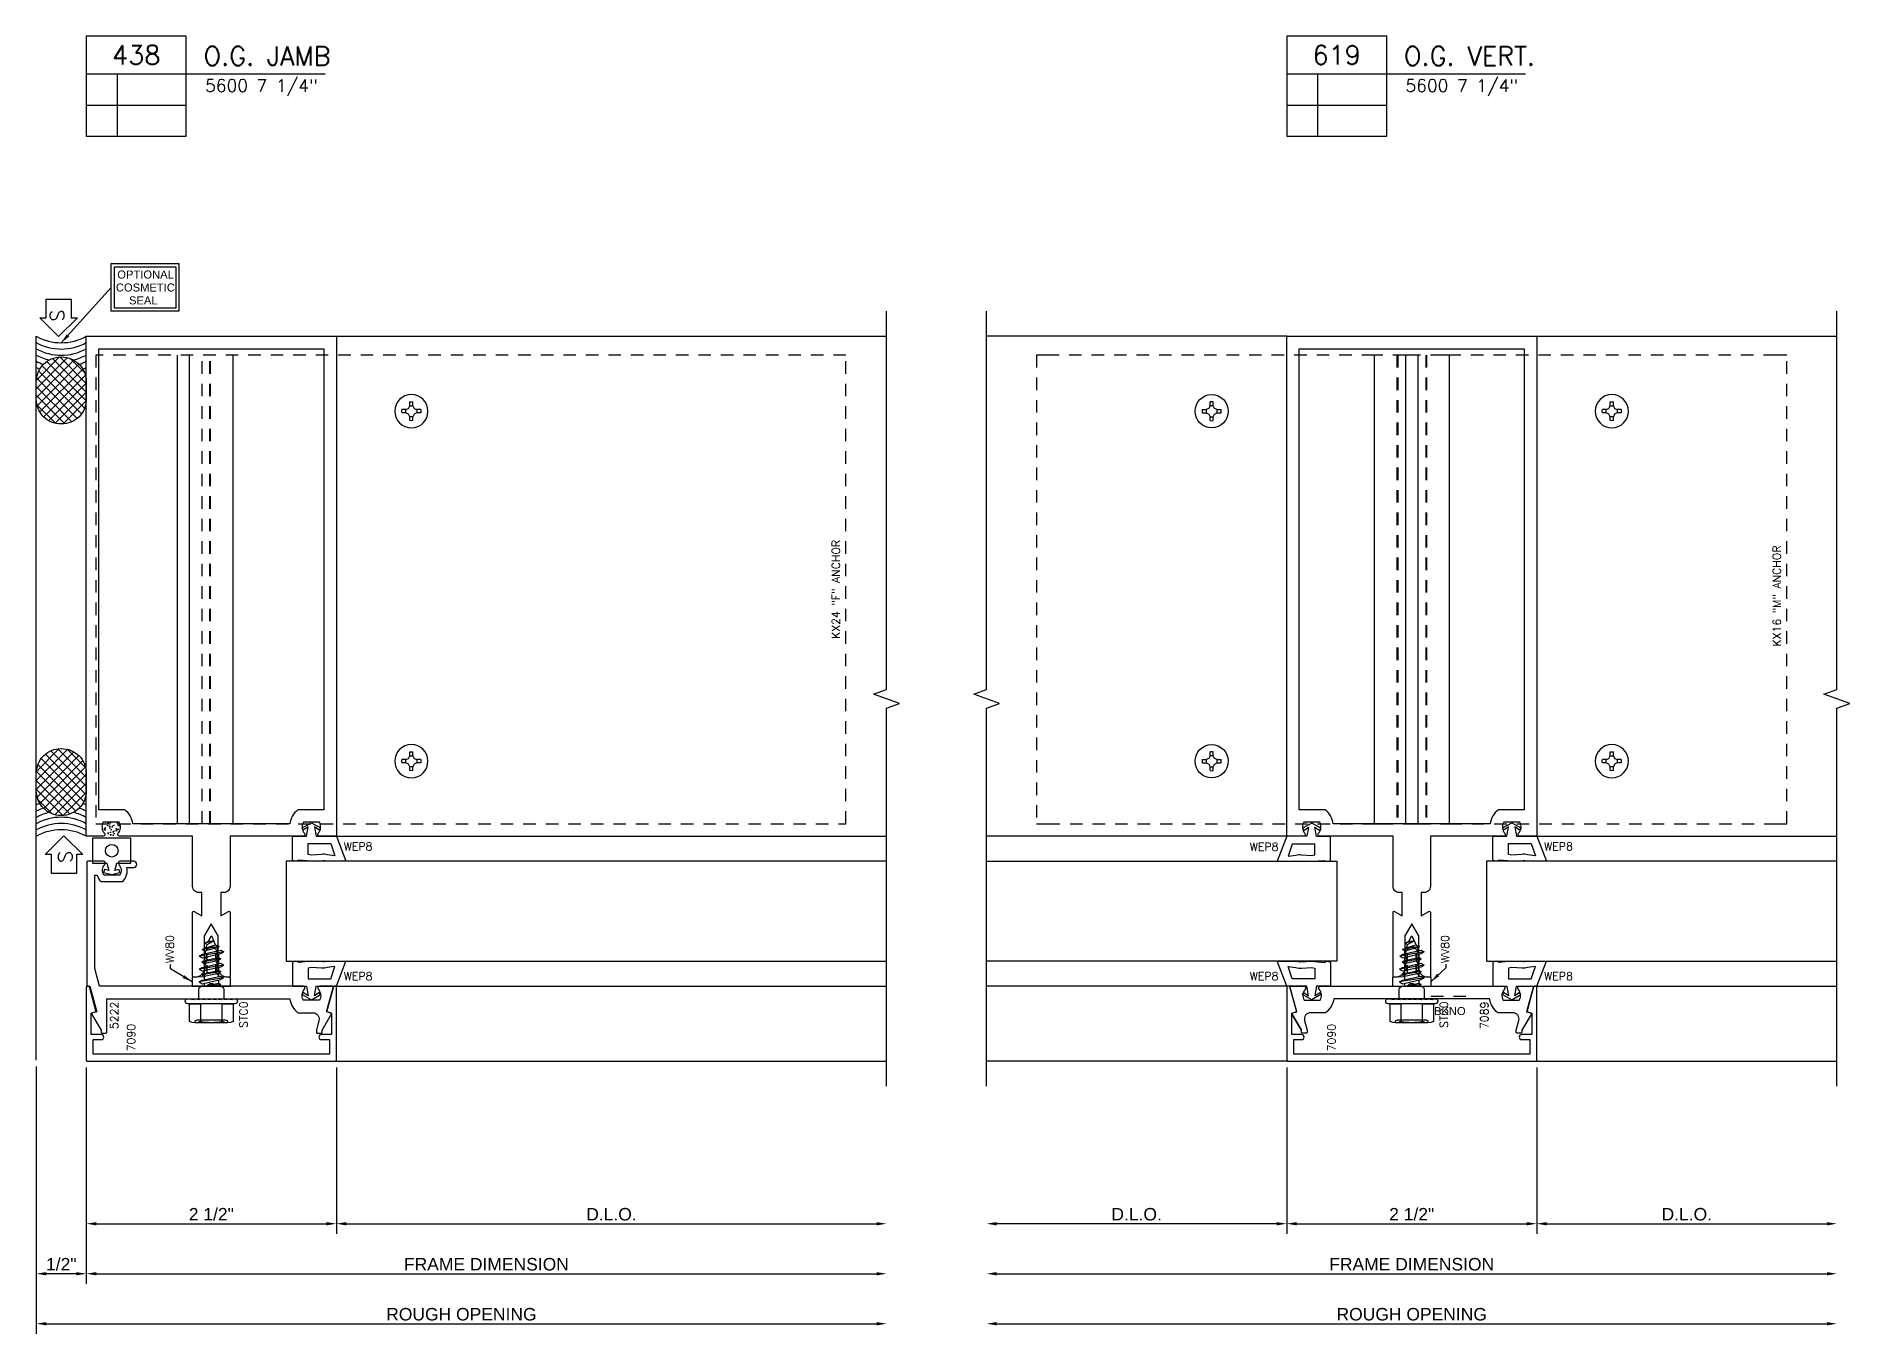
# Model space of a CAD drawing. Header units: inches. Extents: x -1 to 102, y -34 to 13.
# Drawn here: x 57.87 to 76, y 0.45 to 13.43 of the extents above; entities that cross this region are included whole.
import ezdxf
from ezdxf.enums import TextEntityAlignment as Align

# ---------------------------------------------------------------- set-up
doc = ezdxf.new("R2010")
doc.units = ezdxf.units.IN
doc.header["$LTSCALE"] = 0.5
doc.header["$MEASUREMENT"] = 0
doc.linetypes.add('HIDDEN', pattern=[0.375, 0.25, -0.125])
for name, color, linetype in [('EFCO_0', 7, 'Continuous'), ('EFCO_Die_Text', 6, 'Continuous'), ('EFCO_SD TEXT', 7, 'Continuous'), ('ZE-ANNO-LINE-HIDD', 2, 'HIDDEN'), ('ZE-ANNO-TEXT', 3, 'Continuous'), ('ZE-ANNO-TEXT-FSNR', 1, 'Continuous'), ('ZE-ANNO-TEXT-WSTP', 1, 'Continuous'), ('ZE-ANNO-TEXT-XTRU', 6, 'Continuous'), ('ZE-GLAZ-FSNR', 3, 'Continuous'), ('ZE-GLAZ-WSTP', 3, 'Continuous'), ('ZE-GLAZ-XTRU', 7, 'Continuous')]:
    doc.layers.add(name, color=color, linetype=linetype)
doc.styles.add('EFCO', font='arial.ttf')
doc.styles.add('ROMANS', font='romans.shx')
doc.styles.add('simplex', font='simplex.shx')
doc.dimstyles.new('STD1', dxfattribs={"dimtxt": 0.125, "dimasz": 0.1, "dimexe": 0.1, "dimexo": 0.0625, "dimgap": 0.03, "dimtad": 1, "dimdec": 5, "dimzin": 4, "dimdsep": 46, "dimlunit": 4, "dimtxsty": 'EFCO', "dimcen": 0.09, "dimclrd": 1, "dimclre": 1, "dimclrt": 3, "dimazin": 0, "dimtfac": 1, "dimtdec": 5, "dimtmove": 0, "dimatfit": 3, "dimfxl": 1, "dimfrac": 2, "dimtolj": 1, "dimtzin": 0, "dimarcsym": 0})

# ---------------------------------------------------------------- blocks, each defined once
blk = doc.blocks.new('kx16')
at = {"layer": 'ZE-ANNO-LINE-HIDD'}
for p, q in [((3.601, 4.687), (3.601, 0)), ((3.61, 4.687), (3.61, 0)), ((3.89, 4.687), (3.89, 0)), ((3.899, 4.687), (3.899, 0))]:
    blk.add_line(p, q, dxfattribs=at)
blk.add_lwpolyline([(0, 4.687), (0, 0), (0.109, 0), (3.375, 0), (3.438, 0), (3.687, 0), (3.812, 0), (4.062, 0), (4.125, 0), (7.391, 0), (7.5, 0), (7.5, 4.687), (7.391, 4.687), (4.125, 4.687), (4.062, 4.687), (3.812, 4.687), (3.687, 4.687), (3.438, 4.687), (3.375, 4.687), (0.109, 4.687)], close=True, dxfattribs=at)
at = {"layer": 'ZE-GLAZ-XTRU'}
for p, q in [((3.375, 4.687), (3.375, 0)), ((3.687, 4.687), (3.687, 0)), ((3.812, 4.687), (3.812, 0)), ((4.125, 4.687), (4.125, 0))]:
    blk.add_line(p, q, dxfattribs=at)
at = {"layer": 'ZE-ANNO-TEXT-XTRU', "ltscale": 0.5, "style": 'ROMANS', "flags": 12}
blk.add_attdef('DIENO', text='', height=0.08, rotation=90.1, dxfattribs=at).set_placement((7.4, 2.277), align=Align.MIDDLE_CENTER)
blk = doc.blocks.new('7239')
at = {"layer": 'ZE-GLAZ-XTRU', "ltscale": 0.5}
for points in [[(1.063, -0.511), (1.063, -0.01), (0.332, -0.01, -0.652555), (0.319, 0.02, 0.329088), (0.33, 0.13), (0.17, 0.13, 0.329088), (0.181, 0.02, -0.652555), (0.168, -0.01), (0.01, -0.01, -0.414214), (0, 0), (0, 4.99), (2.5, 4.99), (2.5, 0, -0.414214), (2.49, -0.01), (2.332, -0.01, -0.652555), (2.319, 0.02, 0.329088), (2.33, 0.13), (2.17, 0.13, 0.329088), (2.181, 0.02, -0.652555), (2.168, -0.01), (1.437, -0.01), (1.437, -0.511, -0.414214), (1.375, -0.573), (1.344, -0.573), (1.344, -0.806), (1.422, -0.761, -0.57735), (1.437, -0.77), (1.437, -1.41, -0.414214), (1.427, -1.42), (1.413, -1.42, -0.414214), (1.32, -1.327), (1.32, -1.006), (1.25, -0.885), (1.18, -1.006), (1.18, -1.327, -0.414214), (1.087, -1.42), (1.073, -1.42, -0.414214), (1.063, -1.41), (1.063, -0.77, -0.57735), (1.078, -0.761), (1.156, -0.806), (1.156, -0.573), (1.125, -0.573, -0.414214)], [(2.375, 4.865), (2.375, 0.255), (2.116, 0.255, 0.192798), (2.034, 0.115), (0.466, 0.115, 0.192798), (0.384, 0.255), (0.125, 0.255), (0.125, 4.865)]]:
    blk.add_lwpolyline(points, format="xyb", close=True, dxfattribs=at)
at = {"layer": 'ZE-ANNO-TEXT-XTRU', "ltscale": 0.5, "style": 'EFCO', "flags": 8}
blk.add_attdef('DIENO', text='', height=0.08, rotation=90, dxfattribs=at).set_placement((1.254, -0.276), align=Align.MIDDLE_CENTER)
blk = doc.blocks.new('stk4hd')
at = {"layer": 'ZE-GLAZ-FSNR'}
for p, q in [((-0.094, 0.016), (-0.055, 0.016)), ((-0.028, 0.028), (-0.055, 0.016)), ((-0.055, 0.016), (-0.055, -0.016)), ((-0.016, 0.055), (-0.028, 0.028)), ((-0.016, 0.055), (-0.016, 0.094)), ((0.016, 0.055), (-0.016, 0.055)), ((0.016, 0.055), (0.016, 0.094)), ((0.028, 0.028), (0.016, 0.055)), ((0.055, 0.016), (0.028, 0.028)), ((0.055, -0.016), (0.055, 0.016)), ((0.055, 0.016), (0.094, 0.016)), ((-0.094, -0.016), (-0.055, -0.016)), ((-0.055, -0.016), (-0.028, -0.028)), ((-0.028, -0.028), (-0.016, -0.055)), ((-0.016, -0.094), (-0.016, -0.055)), ((-0.016, -0.055), (0.016, -0.055)), ((0.016, -0.055), (0.028, -0.028)), ((0.016, -0.094), (0.016, -0.055)), ((0.028, -0.028), (0.055, -0.016)), ((0.055, -0.016), (0.094, -0.016))]:
    blk.add_line(p, q, dxfattribs=at)
blk.add_circle((0, 0), 0.166, dxfattribs=at)
for start, end in [(170.3794, 189.6206), (80.3794, 99.6206), (350.3794, 9.6206), (260.3794, 279.6206)]:
    blk.add_arc((0, 0), 0.0951, start, end, dxfattribs=at)
at = {"layer": 'ZE-ANNO-TEXT-FSNR', "style": 'EFCO', "flags": 9}
blk.add_attdef('FSTN#', text='', height=0.08, dxfattribs=at).set_placement((0, 0.266), align=Align.MIDDLE_CENTER)
blk = doc.blocks.new('7089')
at = {"layer": 'EFCO_0', "color": 5, "linetype": 'Continuous', "ltscale": 0.5}
blk.add_lwpolyline([(-1.194, -0.281, -0.493145), (-1.188, -0.266), (-1.149, -0.256), (-1.215, -0.013, -0.493145), (-1.205, 0), (-1.077, 0, -0.652555), (-1.064, -0.03, 0.329088), (-1.075, -0.14), (-0.915, -0.14, 0.329088), (-0.926, -0.03, -0.652555), (-0.913, 0), (0.913, 0, -0.652555), (0.926, -0.03, 0.329088), (0.915, -0.14), (1.075, -0.14, 0.329088), (1.064, -0.03, -0.652555), (1.077, 0), (1.205, 0, -0.493145), (1.215, -0.013), (1.149, -0.256), (1.188, -0.266, -0.493145), (1.194, -0.281), (1.102, -0.439), (1.102, -0.459, -0.414214), (1.092, -0.469), (1.055, -0.469, -0.414214), (1.045, -0.459), (1.045, -0.439), (1.071, -0.343, 0.493145), (1.011, -0.265), (0.861, -0.265, -0.192798), (0.779, -0.125), (-0.779, -0.125, -0.192798), (-0.861, -0.265), (-1.011, -0.265, 0.493145), (-1.071, -0.343), (-1.045, -0.439), (-1.045, -0.459, -0.414214), (-1.055, -0.469), (-1.092, -0.469, -0.414214), (-1.102, -0.459), (-1.102, -0.439), (-1.194, -0.281), (-1.102, -0.439)], format="xyb", dxfattribs=at)
at = {"layer": 'EFCO_SD TEXT', "color": 1, "linetype": 'Continuous', "style": 'simplex'}
blk.add_text('7089', height=0.08, rotation=90, dxfattribs=at).set_placement((0.766, -0.428))
blk = doc.blocks.new('7090MD')
at = {"layer": 'EFCO_0', "color": 5, "linetype": 'Continuous', "ltscale": 0.5}
blk.add_lwpolyline([(2.42, 0.07), (0.06, 0.07), (0.06, 0.217), (0.14, 0.217, 1), (0.14, 0.267), (0.04, 0.267), (0.04, 0.482), (0.08, 0.493, 0.414183), (0.087, 0.505), (0.023, 0.743, 0.339483), (0.013, 0.75), (0, 0.75, 0.414214), (-0.01, 0.74), (-0.01, 0.01, 0.414214), (0, 0), (2.48, 0, 0.414214), (2.49, 0.01), (2.49, 0.74, 0.414214), (2.48, 0.75), (2.467, 0.75, 0.339483), (2.457, 0.743), (2.393, 0.505, 0.414183), (2.4, 0.493), (2.44, 0.482), (2.44, 0.267), (2.34, 0.267, 1), (2.34, 0.217), (2.42, 0.217)], format="xyb", close=True, dxfattribs=at)
at = {"layer": 'EFCO_SD TEXT', "color": 1, "linetype": 'Continuous', "ltscale": 0.5, "style": 'simplex'}
blk.add_text('7090', height=0.08, rotation=90, dxfattribs=at).set_placement((0.478, 0.099))
blk = doc.blocks.new('STC0S')
at = {"layer": 'ZE-GLAZ-FSNR'}
for p, q in [((-0.168, 0.24), (-0.168, 0.24)), ((-0.162, 0.24), (0.162, 0.24)), ((0.168, 0.24), (0.168, 0.24)), ((-0.095, -0.143), (0.011, -0.125)), ((-0.071, -0.129), (-0.095, -0.143)), ((-0.071, -0.156), (-0.095, -0.143)), ((-0.071, -0.129), (-0.071, -0.125)), ((-0.053, -0.125), (-0.071, -0.129)), ((0.07, -0.125), (-0.071, -0.156)), ((-0.071, -0.186), (-0.071, -0.156)), ((0.072, -0.155), (0.072, -0.125)), ((-0.071, -0.256), (-0.071, -0.222)), ((-0.071, -0.315), (-0.071, -0.283)), ((-0.071, -0.383), (-0.071, -0.35)), ((0.072, -0.224), (0.072, -0.19)), ((0.072, -0.283), (0.072, -0.252)), ((0.072, -0.351), (0.072, -0.318)), ((-0.071, -0.445), (-0.071, -0.41)), ((-0.055, -0.511), (-0.069, -0.48)), ((0.042, -0.543), (0.057, -0.51)), ((0.07, -0.48), (0.072, -0.474)), ((0.072, -0.413), (0.072, -0.379)), ((0.072, -0.474), (0.072, -0.448))]:
    blk.add_line(p, q, dxfattribs=at)
for points in [[(-0.108, 0.227), (-0.108, 0.05), (-0.217, 0.05), (-0.217, 0.227, -0.23094), (-0.108, 0.227, -0.057544), (0, 0.24)], [(-0.168, 0.24, 0.414214), (-0.143, 0.215), (0.108, 0.215)], [(0, 0.24, -0.057544), (0.108, 0.227, -0.23094), (0.217, 0.227), (0.217, 0.05), (0.108, 0.05), (0.108, 0.227)], [(0.108, 0.215), (0.143, 0.215, 0.414214), (0.168, 0.24, 0.414214)]]:
    blk.add_lwpolyline(points, format="xyb", dxfattribs=at)
at = {"layer": 'ZE-GLAZ-FSNR', "flags": 128}
blk.add_lwpolyline([(-0.048, 0.009), (-0.048, 0), (-0.102, 0.009), (-0.102, 0), (-0.157, 0.009), (-0.157, 0), (-0.211, 0.009), (-0.211, 0), (-0.235, 0, -0.414214), (-0.26, 0.025), (-0.26, 0.025, -0.414214), (-0.235, 0.05), (0.235, 0.05, -0.414214), (0.26, 0.025), (0.26, 0.025, -0.414214), (0.235, 0), (0.225, 0), (0.171, 0.009), (0.171, 0), (0.116, 0.009), (0.116, 0), (0.061, 0.009), (0.061, 0), (0.007, 0.009), (0.007, 0)], format="xyb", close=True, dxfattribs=at)
for points in [[(0.125, 0.007), (0.125, -0.094, -0.414214), (0.094, -0.125), (-0.094, -0.125, -0.414214), (-0.125, -0.094), (-0.125, 0.004)], [(-0.043, -0.538), (-0.008, -0.62, 0.665055), (0.009, -0.619), (0.028, -0.575)]]:
    blk.add_lwpolyline(points, format="xyb", dxfattribs=at)
for points in [[(0.123, -0.168), (0.092, -0.185), (-0.092, -0.226), (-0.123, -0.209), (0.123, -0.168), (0.092, -0.15), (-0.092, -0.191), (-0.123, -0.209)], [(0.121, -0.296), (0.091, -0.314), (-0.094, -0.355), (-0.124, -0.337), (0.121, -0.296), (0.091, -0.279), (-0.094, -0.319), (-0.124, -0.337)], [(0.094, -0.367), (0.071, -0.381), (-0.073, -0.413), (-0.096, -0.399), (0.094, -0.367), (0.071, -0.354), (-0.073, -0.385), (-0.096, -0.399)], [(0.096, -0.239), (0.072, -0.253), (-0.071, -0.284), (-0.095, -0.271), (0.096, -0.239), (0.072, -0.225), (-0.071, -0.257), (-0.095, -0.271)], [(0.12, -0.427), (0.089, -0.445), (-0.096, -0.486), (-0.126, -0.468), (0.12, -0.427), (0.089, -0.41), (-0.096, -0.451), (-0.126, -0.468)], [(0.092, -0.493), (0.069, -0.479), (-0.054, -0.511), (-0.078, -0.524), (0.092, -0.493), (0.055, -0.51), (-0.042, -0.539), (-0.078, -0.524)], [(0.065, -0.556), (0.041, -0.543), (-0.025, -0.578), (0.065, -0.556), (0.027, -0.576), (-0.025, -0.578)]]:
    blk.add_lwpolyline(points, dxfattribs=at)
at = {"layer": 'ZE-ANNO-TEXT-FSNR', "style": 'EFCO', "flags": 8}
blk.add_attdef('FSTN#', text='', height=0.08, dxfattribs=at).set_placement((0, 0.34), align=Align.MIDDLE_CENTER)
blk = doc.blocks.new('WV80MD')
at = {"layer": 'EFCO_0', "color": 3}
blk.add_lwpolyline([(-0.09, -0.38), (0, -0.38), (0, -0.354), (0, -0.346), (0.005, -0.271), (0.044, -0.232), (0.121, -0.232), (0.068, -0.235), (0.07, -0.257), (0.132, -0.25, 0.161357), (0.153, -0.24, -0.191866), (0.174, -0.232), (0.237, -0.232), (0.184, -0.235), (0.186, -0.257), (0.248, -0.25, 0.169459), (0.266, -0.241), (0.295, -0.212, 0.414214), (0.295, -0.162), (0.266, -0.133, 0.169459), (0.248, -0.124), (0.186, -0.117), (0.184, -0.139), (0.237, -0.142), (0.174, -0.142, -0.191866), (0.153, -0.134, 0.161357), (0.132, -0.124), (0.07, -0.117), (0.068, -0.139), (0.121, -0.142), (0.044, -0.142), (0.005, -0.103), (0, -0.028), (0, -0.02), (0, 0.006), (-0.09, 0.006), (-0.09, -0.02), (-0.09, -0.028), (-0.09, -0.147, -0.713871), (-0.09, -0.227), (-0.09, -0.346), (-0.09, -0.354)], format="xyb", close=True, dxfattribs=at)
blk = doc.blocks.new('*D324')
at = {"layer": 'Defpoints', "color": 0, "linetype": 'Continuous', "transparency": 16777216}
for p in [(67.373, 2.926), (75.873, 2.926), (75.873, 0.551)]:
    blk.add_point(p, dxfattribs=at)
at = {"layer": 'EFCO_0', "color": 1, "linetype": 'Continuous', "lineweight": -2, "transparency": 16777216}
blk.add_line((67.473, 0.551), (75.773, 0.551), dxfattribs=at)
at = {"layer": 'EFCO_0', "color": 1, "linetype": 'Continuous', "transparency": 16777216}
for points in [[(67.473, 0.567), (67.473, 0.534), (67.373, 0.551)], [(75.773, 0.567), (75.773, 0.534), (75.873, 0.551)]]:
    blk.add_solid(points, dxfattribs=at)
at = {"layer": 'EFCO_0', "color": 3, "linetype": 'Continuous', "transparency": 16777216, "insert": (71.623, 0.645), "char_height": 0.125, "attachment_point": 5, "style": 'EFCO'}
blk.add_mtext('\\A1;ROUGH OPENING', dxfattribs=at)
blk = doc.blocks.new('*D325')
at = {"layer": 'Defpoints', "color": 0, "linetype": 'Continuous', "transparency": 16777216}
for p in [(67.373, 2.926), (75.873, 2.926), (75.873, 1.051)]:
    blk.add_point(p, dxfattribs=at)
at = {"layer": 'EFCO_0', "color": 1, "linetype": 'Continuous', "lineweight": -2, "transparency": 16777216}
blk.add_line((67.473, 1.051), (75.773, 1.051), dxfattribs=at)
at = {"layer": 'EFCO_0', "color": 1, "linetype": 'Continuous', "transparency": 16777216}
for points in [[(67.473, 1.067), (67.473, 1.034), (67.373, 1.051)], [(75.773, 1.067), (75.773, 1.034), (75.873, 1.051)]]:
    blk.add_solid(points, dxfattribs=at)
at = {"layer": 'EFCO_0', "color": 3, "linetype": 'Continuous', "transparency": 16777216, "insert": (71.623, 1.145), "char_height": 0.125, "attachment_point": 5, "style": 'EFCO'}
blk.add_mtext('\\A1;FRAME DIMENSION', dxfattribs=at)
blk = doc.blocks.new('*D326')
at = {"layer": 'Defpoints', "color": 0, "linetype": 'Continuous', "transparency": 16777216}
for p in [(72.873, 3.176), (75.873, 2.926), (75.873, 1.551)]:
    blk.add_point(p, dxfattribs=at)
at = {"layer": 'EFCO_0', "color": 1, "linetype": 'Continuous', "lineweight": -2, "transparency": 16777216}
for p, q in [((72.873, 3.113), (72.873, 1.451)), ((72.973, 1.551), (75.773, 1.551))]:
    blk.add_line(p, q, dxfattribs=at)
at = {"layer": 'EFCO_0', "color": 1, "linetype": 'Continuous', "transparency": 16777216}
for points in [[(72.973, 1.567), (72.973, 1.534), (72.873, 1.551)], [(75.773, 1.567), (75.773, 1.534), (75.873, 1.551)]]:
    blk.add_solid(points, dxfattribs=at)
at = {"layer": 'EFCO_0', "color": 3, "linetype": 'Continuous', "transparency": 16777216, "insert": (74.373, 1.645), "char_height": 0.125, "attachment_point": 5, "style": 'EFCO'}
blk.add_mtext('\\A1;D.L.O.', dxfattribs=at)
blk = doc.blocks.new('*D327')
at = {"layer": 'Defpoints', "color": 0, "linetype": 'Continuous', "transparency": 16777216}
for p in [(70.373, 3.176), (67.373, 2.926), (67.373, 1.551)]:
    blk.add_point(p, dxfattribs=at)
at = {"layer": 'EFCO_0', "color": 1, "linetype": 'Continuous', "lineweight": -2, "transparency": 16777216}
for p, q in [((70.373, 3.113), (70.373, 1.451)), ((70.273, 1.551), (67.473, 1.551))]:
    blk.add_line(p, q, dxfattribs=at)
at = {"layer": 'EFCO_0', "color": 1, "linetype": 'Continuous', "transparency": 16777216}
for points in [[(67.473, 1.567), (67.473, 1.534), (67.373, 1.551)], [(70.273, 1.567), (70.273, 1.534), (70.373, 1.551)]]:
    blk.add_solid(points, dxfattribs=at)
at = {"layer": 'EFCO_0', "color": 3, "linetype": 'Continuous', "transparency": 16777216, "insert": (68.873, 1.645), "char_height": 0.125, "attachment_point": 5, "style": 'EFCO'}
blk.add_mtext('\\A1;D.L.O.', dxfattribs=at)
blk = doc.blocks.new('*D328')
at = {"layer": 'Defpoints', "color": 0, "linetype": 'Continuous', "transparency": 16777216}
for p in [(70.373, 3.176), (72.873, 3.176), (72.873, 1.551)]:
    blk.add_point(p, dxfattribs=at)
at = {"layer": 'EFCO_0', "color": 1, "linetype": 'Continuous', "lineweight": -2, "transparency": 16777216}
for p, q in [((70.373, 3.113), (70.373, 1.451)), ((72.873, 3.113), (72.873, 1.451)), ((70.473, 1.551), (72.773, 1.551))]:
    blk.add_line(p, q, dxfattribs=at)
at = {"layer": 'EFCO_0', "color": 1, "linetype": 'Continuous', "transparency": 16777216}
for points in [[(70.473, 1.567), (70.473, 1.534), (70.373, 1.551)], [(72.773, 1.567), (72.773, 1.534), (72.873, 1.551)]]:
    blk.add_solid(points, dxfattribs=at)
at = {"layer": 'EFCO_0', "color": 3, "linetype": 'Continuous', "transparency": 16777216, "insert": (71.623, 1.645), "char_height": 0.125, "attachment_point": 5, "style": 'EFCO'}
blk.add_mtext('\\A1;2 1/2"', dxfattribs=at)
blk = doc.blocks.new('SYM')
at = {"layer": 'EFCO_0', "color": 5, "linetype": 'Continuous'}
for p, q in [((0, 0), (0, -1)), ((1, 0), (0, 0)), ((1, -1), (1, 0)), ((0, -0.375), (2.388, -0.375)), ((0.313, -1), (0.313, -0.375)), ((0, -0.688), (1, -0.688)), ((0, -1), (1, -1))]:
    blk.add_line(p, q, dxfattribs=at)
at = {"layer": 'EFCO_0', "color": 3, "style": 'simplex'}
for tag, height, p in [('DETAIL', 0.188, (0.5, -0.188)), ('REF', 0.125, (0.159, -0.531)), ('REF', 0.125, (0.659, -0.531)), ('REF', 0.125, (0.159, -0.836)), ('REF', 0.125, (0.659, -0.836))]:
    blk.add_attdef(tag, text='', height=height, dxfattribs=at).set_placement(p, align=Align.MIDDLE_CENTER)
for p, height in [((1.172, -0.291), 0.188), ((1.188, -0.556), 0.125)]:
    blk.add_attdef('DES.', p, '', height=height, dxfattribs=at)
blk = doc.blocks.new('kx24')
at = {"layer": 'ZE-ANNO-LINE-HIDD'}
for p, q in [((1.063, 0), (1.063, 4.687)), ((1.14, 0), (1.14, 4.687)), ((1.149, 0), (1.149, 4.687))]:
    blk.add_line(p, q, dxfattribs=at)
blk.add_lwpolyline([(0, 4.687), (0, 0), (7.5, 0), (7.5, 4.687)], close=True, dxfattribs=at)
at = {"layer": 'ZE-GLAZ-XTRU'}
for p, q in [((0.818, 0), (0.818, 4.687)), ((0.938, 0), (0.938, 4.687)), ((1.375, 0), (1.375, 4.687))]:
    blk.add_line(p, q, dxfattribs=at)
at = {"layer": 'ZE-ANNO-TEXT-XTRU', "ltscale": 0.5, "style": 'EFCO', "flags": 12}
blk.add_attdef('DIENO', text='', height=0.08, rotation=90, dxfattribs=at).set_placement((7.4, 2.344), align=Align.MIDDLE_CENTER)
blk = doc.blocks.new('weq4')
at = {"layer": 'ZE-GLAZ-WSTP'}
blk.add_lwpolyline([(0.002, 0.082), (-0.02, 0), (0.002, -0.082), (0.031, -0.074), (0.019, -0.03), (0.093, -0.05), (0.093, -0.192), (0.343, -0.192), (0.343, 0.192), (0.093, 0.192), (0.093, 0.05), (0.019, 0.03), (0.031, 0.074)], close=True, dxfattribs=at)
blk.add_circle((0.218, 0), 0.063, dxfattribs=at)
at = {"layer": 'ZE-ANNO-TEXT-WSTP', "style": 'EFCO', "flags": 8}
blk.add_attdef('GSK#', text='', height=0.08, dxfattribs=at).set_placement((0.531, -0.042), align=Align.MIDDLE_CENTER)
blk = doc.blocks.new('weq4permassy')
at = {"layer": 'EFCO_0', "linetype": 'Continuous'}
h = blk.add_hatch(dxfattribs=at)
h.set_pattern_fill('AR-SAND', color=3, scale=0.03125, style=0)
h.set_pattern_definition([(37.5, (-2.249966, -1e-06), (-0.0019685, 0.0602132), [0, -0.0475, 0, -0.053125, 0, -0.05078125]), (7.5, (-2.249966, -1e-06), (0.0553055, 0.088192), [0, -0.025625, 0, -0.0428125, 0, -0.01640625]), (327.5, (-2.288403, -1e-06), (0.0973169, 0.0001768), [0, -0.015625, 0, -0.05625, 0, -0.0734375]), (317.5, (-2.2884, -1e-06), (0.0939415, 0.0274274), [0, -0.0078125, 0, -0.036875, 0, -0.0421875])])
h.paths.add_polyline_path([(0.14, -0.17, 0.329088), (0.03, -0.181, -0.630801), (0, -0.169), (0, -0.331, -0.630795), (0.03, -0.319, 0.329074), (0.14, -0.33)])
blk.add_blockref('weq4', (-0.363, -0.255))
blk = doc.blocks.new('5222MR')
at = {"layer": 'EFCO_0', "color": 5, "linetype": 'Continuous', "ltscale": 0.5}
blk.add_lwpolyline([(-0.915, 0), (0.915, 0, 0.192798), (0.996, -0.14), (1.146, -0.14, -0.493145), (1.206, -0.218), (1.18, -0.314), (1.18, -0.334, 0.414214), (1.19, -0.344), (1.228, -0.344, 0.414214), (1.238, -0.334), (1.238, -0.314), (1.329, -0.156, 0.493145), (1.323, -0.141), (1.285, -0.131), (1.35, 0.112, 0.493145), (1.34, 0.125), (1.212, 0.125, 0.652555), (1.199, 0.095, -0.329088), (1.211, -0.015), (1.05, -0.015, -0.329088), (1.062, 0.095, 0.652555), (1.049, 0.125), (-0.987, 0.125), (-1.035, 0.302), (-1.035, 1.235), (-1.012, 1.235, 0.118512), (-0.975, 1.173), (-0.755, 1.173, 0.250363), (-0.713, 1.313), (-0.646, 1.313, 1), (-0.646, 1.375), (-0.783, 1.375, 0.652555), (-0.796, 1.345, -0.329088), (-0.785, 1.235), (-0.945, 1.235, -0.329088), (-0.933, 1.345, 0.652555), (-0.947, 1.375), (-1.105, 1.375, 0.414214), (-1.115, 1.365), (-1.115, 0.135, 0.414214), (-1.105, 0.125), (-1.085, 0.125), (-1.016, -0.131), (-1.057, -0.142, 0.493145), (-1.063, -0.157), (-0.972, -0.314), (-0.972, -0.334, 0.414214), (-0.962, -0.344), (-0.925, -0.344, 0.414214), (-0.915, -0.334)], format="xyb", close=True, dxfattribs=at)
at = {"layer": 'EFCO_SD TEXT', "color": 1, "linetype": 'Continuous', "ltscale": 0.5, "style": 'simplex'}
blk.add_text('5222', height=0.08, rotation=90, dxfattribs=at).set_placement((-0.8, -0.304))
blk = doc.blocks.new('*X136')
at = {"color": 0}
for p, q in [((7.294, 7.736), (7.558, 8)), ((7.309, 7.662), (7.646, 8)), ((7.31, 7.84), (7.453, 7.984)), ((7.339, 7.605), (7.734, 7.999)), ((7.382, 7.558), (7.806, 7.983)), ((7.893, 7.575), (7.477, 7.991)), ((7.931, 7.625), (7.556, 8)), ((7.956, 7.688), (7.645, 8)), ((7.963, 7.77), (7.734, 7.999)), ((7.614, 7.5), (7.301, 7.813)), ((7.703, 7.5), (7.327, 7.876)), ((7.782, 7.509), (7.365, 7.926)), ((7.844, 7.536), (7.415, 7.965)), ((7.435, 7.524), (7.863, 7.951)), ((7.503, 7.503), (7.908, 7.908)), ((7.588, 7.5), (7.942, 7.854)), ((7.525, 7.501), (7.294, 7.732)), ((7.677, 7.5), (7.962, 7.785)), ((7.772, 7.506), (7.957, 7.692))]:
    blk.add_line(p, q, dxfattribs=at)
blk = doc.blocks.new('500BR')
at = {"layer": 'EFCO_0', "color": 3}
blk.add_lwpolyline([(0.207, -0.252), (0.207, -0.248, -0.414214), (0.455, 0), (0.629, 0, -0.414214), (0.877, -0.248), (0.877, -0.252, -0.414214), (0.629, -0.5), (0.455, -0.5, -0.414214)], format="xyb", close=True, dxfattribs=at)
at = {"layer": 'EFCO_0', "color": 5}
blk.add_lwpolyline([(-0.371, -0.152), (-0.183, -0.152), (-0.183, -0.089), (0.004, -0.277), (-0.183, -0.464), (-0.183, -0.402), (-0.371, -0.402)], close=True, dxfattribs=at)
at = {"layer": 'EFCO_0', "color": 3, "linetype": 'Continuous'}
for centre, start, end in [((-0.445, -0.25), 330.6454, 29.3546), ((-0.382, -0.25), 330.6454, 29.3546), ((-0.32, -0.25), 330.6454, 29.3546), ((-0.257, -0.25), 13.8889, 29.3546), ((-0.195, -0.25), 20.708, 29.3546), ((-0.132, -0.25), 25.0834, 29.3546), ((-0.257, -0.25), 330.6454, 346.1111), ((-0.195, -0.25), 330.6454, 339.292), ((-0.132, -0.25), 330.6454, 334.9166)]:
    blk.add_arc(centre, 0.51, start, end, dxfattribs=at)
at = {"layer": 'EFCO_0', "color": 1}
blk.add_blockref('*X136', (-7.087, -8), dxfattribs=at)
at = {"layer": 'EFCO_0', "color": 3, "style": 'simplex'}
blk.add_text('S', height=0.14, dxfattribs=at).set_placement((-0.206, -0.29), align=Align.MIDDLE)
blk = doc.blocks.new('5625cd725lj')
at = {"layer": 'EFCO_0', "color": 3, "linetype": 'Continuous'}
blk.add_line((-0.5, -2.24), (-0.5, 5), dxfattribs=at)
at = {"layer": 'EFCO_0', "linetype": 'Continuous'}
for p, rotation in [((0, 5), 270), ((-0.5, 0), 90)]:
    blk.add_blockref('500BR', p, dxfattribs=dict(at, rotation=rotation))
blk = doc.blocks.new('*D329')
at = {"layer": 'Defpoints', "color": 0, "linetype": 'Continuous', "transparency": 16777216}
for p in [(58.373, 3.176), (60.873, 3.176), (60.873, 1.551)]:
    blk.add_point(p, dxfattribs=at)
at = {"layer": 'EFCO_0', "color": 1, "linetype": 'Continuous', "lineweight": -2, "transparency": 16777216}
for p, q in [((58.373, 3.113), (58.373, 1.451)), ((60.873, 3.113), (60.873, 1.451)), ((58.473, 1.551), (60.773, 1.551))]:
    blk.add_line(p, q, dxfattribs=at)
at = {"layer": 'EFCO_0', "color": 1, "linetype": 'Continuous', "transparency": 16777216}
for points in [[(58.473, 1.567), (58.473, 1.534), (58.373, 1.551)], [(60.773, 1.567), (60.773, 1.534), (60.873, 1.551)]]:
    blk.add_solid(points, dxfattribs=at)
at = {"layer": 'EFCO_0', "color": 3, "linetype": 'Continuous', "transparency": 16777216, "insert": (59.623, 1.645), "char_height": 0.125, "attachment_point": 5, "style": 'EFCO'}
blk.add_mtext('\\A1;2 1/2"', dxfattribs=at)
blk = doc.blocks.new('*D330')
at = {"layer": 'Defpoints', "color": 0, "linetype": 'Continuous', "transparency": 16777216}
for p in [(60.873, 3.176), (66.373, 2.926), (66.373, 1.551)]:
    blk.add_point(p, dxfattribs=at)
at = {"layer": 'EFCO_0', "color": 1, "linetype": 'Continuous', "lineweight": -2, "transparency": 16777216}
for p, q in [((60.873, 3.113), (60.873, 1.451)), ((60.973, 1.551), (66.273, 1.551))]:
    blk.add_line(p, q, dxfattribs=at)
at = {"layer": 'EFCO_0', "color": 1, "linetype": 'Continuous', "transparency": 16777216}
for points in [[(60.973, 1.567), (60.973, 1.534), (60.873, 1.551)], [(66.273, 1.567), (66.273, 1.534), (66.373, 1.551)]]:
    blk.add_solid(points, dxfattribs=at)
at = {"layer": 'EFCO_0', "color": 3, "linetype": 'Continuous', "transparency": 16777216, "insert": (63.623, 1.645), "char_height": 0.125, "attachment_point": 5, "style": 'EFCO'}
blk.add_mtext('\\A1;D.L.O.', dxfattribs=at)
blk = doc.blocks.new('*D331')
at = {"layer": 'Defpoints', "color": 0, "linetype": 'Continuous', "transparency": 16777216}
for p in [(57.873, 3.186), (58.373, 3.176), (57.873, 1.051)]:
    blk.add_point(p, dxfattribs=at)
at = {"layer": 'EFCO_0', "color": 1, "linetype": 'Continuous', "lineweight": -2, "transparency": 16777216}
for p, q in [((57.873, 3.123), (57.873, 0.951)), ((58.373, 3.113), (58.373, 0.951)), ((58.273, 1.051), (57.973, 1.051))]:
    blk.add_line(p, q, dxfattribs=at)
at = {"layer": 'EFCO_0', "color": 1, "linetype": 'Continuous', "transparency": 16777216}
for points in [[(57.973, 1.067), (57.973, 1.034), (57.873, 1.051)], [(58.273, 1.067), (58.273, 1.034), (58.373, 1.051)]]:
    blk.add_solid(points, dxfattribs=at)
at = {"layer": 'EFCO_0', "color": 3, "linetype": 'Continuous', "transparency": 16777216, "insert": (58.123, 1.145), "char_height": 0.125, "attachment_point": 5, "style": 'EFCO'}
blk.add_mtext('\\A1;1/2"', dxfattribs=at)
blk = doc.blocks.new('*D332')
at = {"layer": 'Defpoints', "color": 0, "linetype": 'Continuous', "transparency": 16777216}
for p in [(58.373, 3.176), (66.373, 2.926), (66.373, 1.051)]:
    blk.add_point(p, dxfattribs=at)
at = {"layer": 'EFCO_0', "color": 1, "linetype": 'Continuous', "lineweight": -2, "transparency": 16777216}
for p, q in [((58.373, 3.113), (58.373, 0.951)), ((58.473, 1.051), (66.273, 1.051))]:
    blk.add_line(p, q, dxfattribs=at)
at = {"layer": 'EFCO_0', "color": 1, "linetype": 'Continuous', "transparency": 16777216}
for points in [[(58.473, 1.067), (58.473, 1.034), (58.373, 1.051)], [(66.273, 1.067), (66.273, 1.034), (66.373, 1.051)]]:
    blk.add_solid(points, dxfattribs=at)
at = {"layer": 'EFCO_0', "color": 3, "linetype": 'Continuous', "transparency": 16777216, "insert": (62.373, 1.145), "char_height": 0.125, "attachment_point": 5, "style": 'EFCO'}
blk.add_mtext('\\A1;FRAME DIMENSION', dxfattribs=at)
blk = doc.blocks.new('*D333')
at = {"layer": 'Defpoints', "color": 0, "linetype": 'Continuous', "transparency": 16777216}
for p in [(57.873, 3.186), (66.373, 2.926), (66.373, 0.551)]:
    blk.add_point(p, dxfattribs=at)
at = {"layer": 'EFCO_0', "color": 1, "linetype": 'Continuous', "lineweight": -2, "transparency": 16777216}
for p, q in [((57.873, 3.123), (57.873, 0.451)), ((57.973, 0.551), (66.273, 0.551))]:
    blk.add_line(p, q, dxfattribs=at)
at = {"layer": 'EFCO_0', "color": 1, "linetype": 'Continuous', "transparency": 16777216}
for points in [[(57.973, 0.567), (57.973, 0.534), (57.873, 0.551)], [(66.273, 0.567), (66.273, 0.534), (66.373, 0.551)]]:
    blk.add_solid(points, dxfattribs=at)
at = {"layer": 'EFCO_0', "color": 3, "linetype": 'Continuous', "transparency": 16777216, "insert": (62.123, 0.645), "char_height": 0.125, "attachment_point": 5, "style": 'EFCO'}
blk.add_mtext('\\A1;ROUGH OPENING', dxfattribs=at)
blk = doc.blocks.new('wep8md1')
at = {"layer": 'EFCO_0', "color": 3, "linetype": 'Continuous'}
for points in [[(-0.438, 0), (-0.298, 0), (-0.281, -0.095), (-0.331, -0.062), (-0.342, -0.083), (-0.25, -0.135), (-0.158, -0.083), (-0.171, -0.062), (-0.219, -0.095), (-0.202, 0), (0, 0), (0.096, 0.25), (-0.117, 0.247, -0.152568), (-0.135, 0.245), (-0.251, 0.25), (-0.376, 0.239, 0.354839), (-0.438, 0.239)], [(-0.149, 0.182), (-0.25, 0.189), (-0.282, 0.181), (-0.282, 0.074), (-0.056, 0.074), (-0.014, 0.196), (-0.092, 0.187, -0.152568)]]:
    blk.add_lwpolyline(points, format="xyb", close=True, dxfattribs=at)
at = {"layer": 'EFCO_SD TEXT', "color": 1, "linetype": 'Continuous', "style": 'simplex'}
blk.add_text('WEP8', height=0.08, dxfattribs=at).set_placement((0.073, 0.061))
blk = doc.blocks.new('wep8md')
at = {"layer": 'EFCO_0', "color": 3, "linetype": 'Continuous'}
for points in [[(-0.438, 0), (-0.298, 0), (-0.281, 0.095), (-0.331, 0.062), (-0.342, 0.083), (-0.25, 0.135), (-0.158, 0.083), (-0.171, 0.062), (-0.219, 0.095), (-0.202, 0), (0, 0), (0.096, -0.25), (-0.117, -0.247, 0.152568), (-0.135, -0.245), (-0.251, -0.25), (-0.376, -0.239, -0.354839), (-0.438, -0.239)], [(-0.149, -0.182), (-0.25, -0.189), (-0.282, -0.181), (-0.282, -0.074), (-0.056, -0.074), (-0.014, -0.196), (-0.092, -0.187, 0.152568)]]:
    blk.add_lwpolyline(points, format="xyb", close=True, dxfattribs=at)
at = {"layer": 'EFCO_SD TEXT', "color": 1, "linetype": 'Continuous', "style": 'simplex'}
blk.add_text('WEP8', height=0.08, dxfattribs=at).set_placement((0.073, -0.141))
blk = doc.blocks.new('wep8mdmr1')
at = {"layer": 'EFCO_0', "color": 3, "linetype": 'Continuous'}
for points in [[(0.438, 0), (0.298, 0), (0.281, 0.095), (0.331, 0.062), (0.342, 0.083), (0.25, 0.135), (0.158, 0.083), (0.171, 0.062), (0.219, 0.095), (0.202, 0.003), (0, 0.003), (-0.096, -0.246), (0.117, -0.247, -0.152568), (0.135, -0.245), (0.251, -0.246), (0.376, -0.239, 0.241935), (0.438, -0.239)], [(0.149, -0.182), (0.25, -0.189), (0.282, -0.181), (0.282, -0.074), (0.056, -0.074), (0.014, -0.196), (0.092, -0.187, -0.152568)]]:
    blk.add_lwpolyline(points, format="xyb", close=True, dxfattribs=at)
at = {"layer": 'EFCO_SD TEXT', "color": 1, "linetype": 'Continuous', "style": 'simplex'}
blk.add_text('WEP8', height=0.08, dxfattribs=at).set_placement((-0.37, -0.141))
blk = doc.blocks.new('wep8md1mr')
at = {"layer": 'EFCO_0', "color": 3, "linetype": 'Continuous'}
for points in [[(0.438, 0), (0.298, 0), (0.281, -0.095), (0.331, -0.062), (0.342, -0.083), (0.25, -0.135), (0.158, -0.083), (0.171, -0.062), (0.219, -0.095), (0.202, 0), (0, 0), (-0.096, 0.25), (0.117, 0.247, 0.152568), (0.135, 0.245), (0.251, 0.25), (0.376, 0.239, -0.354839), (0.438, 0.239)], [(0.149, 0.182), (0.25, 0.189), (0.282, 0.181), (0.282, 0.074), (0.056, 0.074), (0.014, 0.196), (0.092, 0.187, 0.152568)]]:
    blk.add_lwpolyline(points, format="xyb", close=True, dxfattribs=at)
at = {"layer": 'EFCO_SD TEXT', "color": 1, "linetype": 'Continuous', "style": 'simplex'}
blk.add_text('WEP8', height=0.08, dxfattribs=at).set_placement((-0.37, 0.061))
blk = doc.blocks.new('optionalsealnotelj')
at = {"layer": 'ZE-ANNO-TEXT'}
for points in [[(0.5, 0.792), (1.175, 0.792), (1.175, 0.315), (0.5, 0.315)], [(0.531, 0.76), (1.144, 0.76), (1.144, 0.347), (0.531, 0.347)]]:
    blk.add_lwpolyline(points, close=True, dxfattribs=at)
at = {"layer": 'ZE-ANNO-TEXT', "style": 'EFCO'}
blk.add_text('COSMETIC', height=0.08, dxfattribs=at).set_placement((0.841, 0.513), align=Align.CENTER)
for s, p in [('OPTIONAL', (0.56, 0.643)), ('SEAL', (0.677, 0.384))]:
    blk.add_text(s, height=0.08, dxfattribs=at).set_placement(p)
at = {"layer": 'ZE-ANNO-TEXT'}
blk.add_leader([(0, 0), (0.5, 0.554)], dimstyle='STD1', override={"dimgap": 0.03, "dimtad": 0}, dxfattribs=at)

msp = doc.modelspace()

# ---------------------------------------------------------------- linework, layer by layer
at = {"color": 3}
for p, q in [((60.873005, 5.4256), (66.373005, 5.4256)), ((70.373005, 5.425599), (67.373005, 5.425599)), ((72.873005, 5.425599), (75.873005, 5.425599)), ((60.873005, 3.9256), (66.373005, 3.9256)), ((70.373005, 3.925599), (67.373005, 3.925599)), ((72.873005, 3.925599), (75.873005, 3.925599))]:
    msp.add_line(p, q, dxfattribs=at)
for points in [[(66.373005, 5.1756), (60.372006, 5.1756), (60.372006, 4.1756), (66.373005, 4.1756)], [(67.373005, 5.175599), (70.873005, 5.175599), (70.873005, 4.175599), (67.373005, 4.175599)], [(75.873005, 5.175599), (72.372006, 5.175599), (72.372006, 4.175599), (75.873005, 4.175599)]]:
    msp.add_lwpolyline(points, dxfattribs=at)
at = {"layer": 'EFCO_0', "color": 3, "linetype": 'Continuous'}
for p, q in [((60.873005, 10.4256), (66.373005, 10.4256)), ((70.373005, 10.425599), (67.373005, 10.425599)), ((72.873005, 10.425599), (75.873005, 10.425599)), ((60.863006, 3.175634), (66.373005, 3.175634)), ((70.383006, 3.175634), (67.373005, 3.175634)), ((72.863006, 3.175634), (75.873005, 3.175634))]:
    msp.add_line(p, q, dxfattribs=at)
at = {"layer": 'EFCO_0', "color": 1, "linetype": 'Continuous'}
for points in [[(66.373005, 2.925634), (66.373005, 6.706867), (66.501793, 6.753742), (66.244217, 6.847492), (66.373005, 6.894367), (66.373005, 10.6756)], [(67.373005, 2.925634), (67.373005, 6.706867), (67.501793, 6.753742), (67.244217, 6.847492), (67.373005, 6.894367), (67.373005, 10.675599)], [(75.873005, 2.925634), (75.873005, 6.706867), (76.001793, 6.753742), (75.744217, 6.847492), (75.873005, 6.894367), (75.873005, 10.675599)]]:
    msp.add_lwpolyline(points, dxfattribs=at)
at = {"layer": 'ZE-ANNO-LINE-HIDD'}
msp.add_line((71.815505, 3.825634), (72.190505, 3.825634), dxfattribs=at)

# ---------------------------------------------------------------- block references
at = {"xscale": -1}
for p in [(61.623005, 9.6756), (73.623005, 9.675599), (61.623005, 6.1756), (73.623005, 6.175599)]:
    msp.add_blockref('stk4hd', p, dxfattribs=at)
for name, p in [('stk4hd', (69.623005, 9.675599)), ('stk4hd', (69.623005, 6.175599)), ('wep8md', (60.873005, 5.425599)), ('wep8mdmr1', (70.373005, 5.422099)), ('wep8md', (72.873005, 5.425599)), ('wep8md1', (60.873005, 3.9256)), ('wep8md1mr', (70.373005, 3.925599)), ('wep8md1', (72.873005, 3.925599))]:
    msp.add_blockref(name, p)
at = {"color": 3, "linetype": 'Continuous', "rotation": 180}
for p in [(59.623005, 3.800634), (71.623005, 3.800634)]:
    msp.add_blockref('STC0S', p, dxfattribs=at)
at = {"rotation": 90}
for p in [(59.436005, 4.0156), (71.436005, 4.0156)]:
    msp.add_blockref('WV80MD', p, dxfattribs=at)
at = {"layer": 'EFCO_0'}
ref = msp.add_blockref('SYM', (58.373005, 13.4256), dxfattribs=at)
ref.add_attrib('DETAIL', '438', dxfattribs={"color": 3, "height": 0.1875, "style": 'simplex'}).set_placement((58.873005, 13.2381), align=Align.MIDDLE_CENTER)
ref.add_attrib('DES.', 'O.G. JAMB', (59.544899, 13.134549), dxfattribs={"color": 3, "height": 0.1875, "style": 'simplex'})
ref.add_attrib('DES.', '5600 7 1/4"', (59.560725, 12.869772), dxfattribs={"color": 3, "height": 0.125, "style": 'simplex'})
ref = msp.add_blockref('SYM', (70.373005, 13.4256), dxfattribs=at)
ref.add_attrib('DETAIL', '619', dxfattribs={"color": 3, "height": 0.1875, "style": 'simplex'}).set_placement((70.873005, 13.2381), align=Align.MIDDLE_CENTER)
ref.add_attrib('DES.', 'O.G. VERT.', (71.544899, 13.134549), dxfattribs={"color": 3, "height": 0.1875, "style": 'simplex'})
ref.add_attrib('DES.', '5600 7 1/4"', (71.560725, 12.869772), dxfattribs={"color": 3, "height": 0.125, "style": 'simplex'})
at = {"layer": 'EFCO_0', "linetype": 'Continuous'}
for name, p in [('optionalsealnotelj', (58.123005, 10.360119)), ('5625cd725lj', (58.373006, 5.4256)), ('7239', (58.373006, 5.4356)), ('7239', (70.373006, 5.435599)), ('5222MR', (59.492787, 3.800634)), ('7090MD', (58.383006, 3.175634)), ('7090MD', (70.383006, 3.175634)), ('7089', (71.623005, 3.925634))]:
    msp.add_blockref(name, p, dxfattribs=at)
ref = msp.add_blockref('kx24', (58.467006, 5.5506), dxfattribs=at)
ref.add_attrib('DIENO', 'KX24 "F" ANCHOR', dxfattribs={"layer": 'EFCO_Die_Text', "ltscale": 0.5, "height": 0.08, "rotation": 90, "style": 'ROMANS'}).set_placement((65.867006, 7.8941), align=Align.MIDDLE_CENTER)
ref = msp.add_blockref('kx16', (67.873006, 5.550599), dxfattribs=at)
ref.add_attrib('DIENO', 'KX16 "M" ANCHOR', dxfattribs={"layer": 'EFCO_Die_Text', "ltscale": 0.5, "height": 0.08, "rotation": 90.1, "style": 'ROMANS'}).set_placement((75.273006, 7.827814), align=Align.MIDDLE_CENTER)
at = {"layer": 'EFCO_0', "linetype": 'Continuous', "rotation": 90}
msp.add_blockref('weq4permassy', (58.373005, 5.4256), dxfattribs=at)

# ---------------------------------------------------------------- texts
at = {"layer": 'EFCO_SD TEXT', "color": 1, "style": 'simplex'}
for s, p in [('WV80', (59.248168, 4.156264)), ('WV80', (71.996153, 4.156264)), ('STC0', (59.985117, 3.509492)), ('STC0', (71.985116, 3.509492))]:
    msp.add_text(s, height=0.08, rotation=90, dxfattribs=at).set_placement(p)
at = {"layer": 'ZE-ANNO-TEXT-XTRU', "style": 'EFCO', "flags": 8}
msp.add_attdef('BKNO', text='HN50', height=0.08, dxfattribs=at).set_placement((72.003637, 3.67752), align=Align.MIDDLE_CENTER)

# ---------------------------------------------------------------- dimensions: what is measured, and where the dimension line sits
at = {"layer": 'EFCO_0', "linetype": 'Continuous'}
for base, p1, p2, picture, middle in [((57.873006, 1.050634), (58.373006, 3.175634), (57.873006, 3.185634), '*D331', (58.123006, 1.145266)), ((60.873006, 1.550634), (58.373006, 3.175634), (60.873006, 3.175634), '*D329', (59.623006, 1.645266)), ((72.873005, 1.550634), (70.373005, 3.175634), (72.873005, 3.175634), '*D328', (71.623005, 1.645265))]:
    dim = msp.add_linear_dim(base=base, p1=p1, p2=p2, angle=180, dimstyle='STD1', dxfattribs=at)
    dim.commit()
    dim.dimension.update_dxf_attribs({"geometry": picture, "text_midpoint": middle})
for base, p1, p2, text, override, picture, middle in [((66.373006, 0.550634), (57.873006, 3.185634), (66.373006, 2.925634), 'ROUGH OPENING', {"dimse2": 1}, '*D333', (62.123006, 0.645308)), ((66.373006, 1.050634), (58.373006, 3.175634), (66.373006, 2.925634), 'FRAME DIMENSION', {"dimse2": 1}, '*D332', (62.373006, 1.145308)), ((66.373006, 1.550634), (60.873006, 3.175634), (66.373006, 2.925634), 'D.L.O.', {"dimse2": 1}, '*D330', (63.623006, 1.645308)), ((67.373005, 1.550634), (70.373005, 3.175634), (67.373005, 2.925634), 'D.L.O.', {"dimse1": 0, "dimse2": 1}, '*D327', (68.873005, 1.645308)), ((75.873005, 1.550634), (72.873005, 3.175634), (75.873005, 2.925634), 'D.L.O.', {"dimse2": 1}, '*D326', (74.373005, 1.645308)), ((75.873005, 0.550634), (67.373005, 2.925634), (75.873005, 2.925634), 'ROUGH OPENING', {"dimse1": 1, "dimse2": 1}, '*D324', (71.623005, 0.645308)), ((75.873005, 1.050634), (67.373005, 2.925634), (75.873005, 2.925634), 'FRAME DIMENSION', {"dimse1": 1, "dimse2": 1}, '*D325', (71.623005, 1.145308))]:
    dim = msp.add_linear_dim(base=base, p1=p1, p2=p2, angle=180, text=text, dimstyle='STD1', override=override, dxfattribs=at)
    dim.commit()
    dim.dimension.update_dxf_attribs({"geometry": picture, "text_midpoint": middle})

# ---------------------------------------------------------------- leaders
for points in [[(59.430505, 3.970617), (59.213646, 4.100781), (59.213646, 4.143232)], [(71.815505, 3.970617), (71.967426, 4.114102), (71.967426, 4.147302)]]:
    msp.add_leader(points, dimstyle='STD1', override={"dimgap": 0.03, "dimtad": 0}, dxfattribs=at)

doc.saveas('drawing.dxf')
